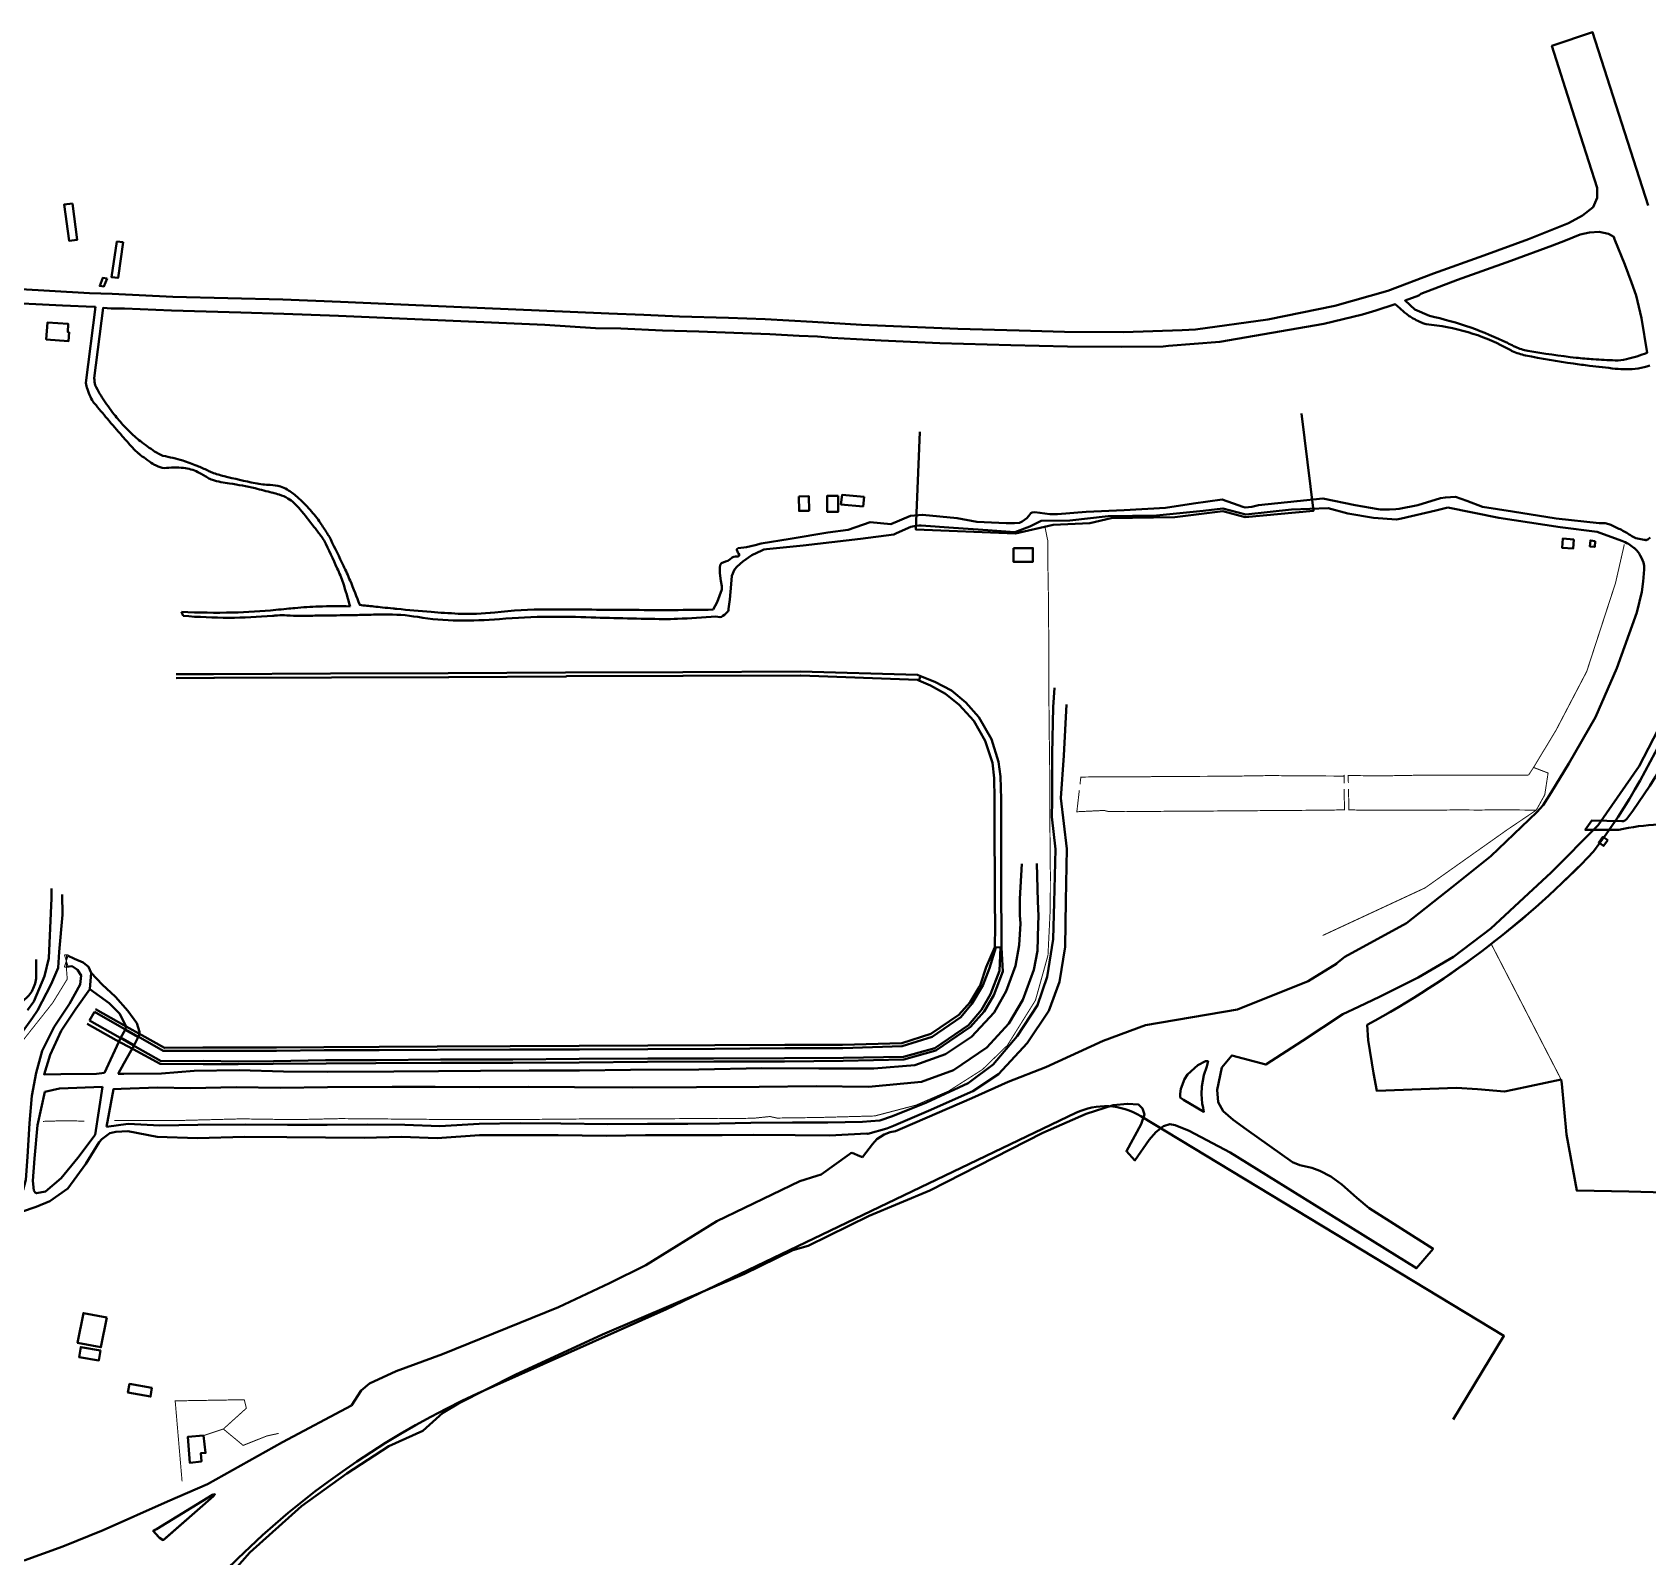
# Model space of a CAD drawing. Header units: metres. Extents: x 428 to 3974, y -4076 to 3914.
# Drawn here: x 1113.285 to 1114.001, y -3839.807 to -3839.132 of the extents above; entities that cross this region are included whole.
import ezdxf

# ---------------------------------------------------------------- set-up
doc = ezdxf.new("R2010")
doc.units = ezdxf.units.M
doc.header["$MEASUREMENT"] = 0
for name, pattern in [('CONTINOUS', [0]), ('DASHED', [0.75, 0.5, -0.25]), ('HIDDEN', [9.525, 6.35, -3.175])]:
    doc.linetypes.add(name, pattern=pattern)
for name, color, linetype, lineweight in [('C-BLDG', 253, 'Continuous', 5), ('C-FENC-AIRF-LEAS', 253, 'Continuous', 0), ('C-FENC-AIRF-SECU', 253, 'DASHED', 0), ('C-NTWK-WATR-AIRF', 253, 'HIDDEN', 0), ('C-ROAD-AIRF', 253, 'Continuous', 5), ('C-ROAD-LAND', 253, 'Continuous', 9)]:
    doc.layers.add(name, color=color, linetype=linetype, lineweight=lineweight)
doc.layers.add('C-HUME PIPE', color=253, linetype='Continuous')

msp = doc.modelspace()

# ---------------------------------------------------------------- linework, layer by layer
at = {"layer": 'C-BLDG', "lineweight": 40}
for points in [[(1113.30313, -3839.20766), (1113.2995, -3839.2081), (1113.30163, -3839.22417), (1113.30525, -3839.22372)], [(1113.32563, -3839.22482), (1113.32278, -3839.22453), (1113.32045, -3839.24033), (1113.3233, -3839.24062)], [(1113.31841, -3839.24091), (1113.31652, -3839.24065), (1113.31516, -3839.24415), (1113.31704, -3839.24441)], [(1113.30168, -3839.2647), (1113.301, -3839.26464), (1113.30123, -3839.26102), (1113.29205, -3839.26036), (1113.29151, -3839.26789), (1113.30136, -3839.26861)], [(1113.62479, -3839.33744), (1113.62494, -3839.34382), (1113.6294, -3839.34376), (1113.62931, -3839.33734)], [(1113.64232, -3839.33711), (1113.63741, -3839.33709), (1113.63739, -3839.34417), (1113.6423, -3839.34418)], [(1113.65384, -3839.33753), (1113.64405, -3839.33667), (1113.6435, -3839.34096), (1113.6533, -3839.34182)], [(1113.71984, -3839.36031), (1113.72849, -3839.36027), (1113.72852, -3839.36632), (1113.71987, -3839.36636)], [(1113.96814, -3839.35643), (1113.96327, -3839.35601), (1113.96292, -3839.36012), (1113.96778, -3839.36054)], [(1113.97754, -3839.35717), (1113.97544, -3839.35691), (1113.97526, -3839.35953), (1113.97736, -3839.35979)], [(1113.9831, -3839.48973), (1113.98099, -3839.48825), (1113.97911, -3839.49077), (1113.98122, -3839.49225)], [(1113.3183, -3839.70109), (1113.30793, -3839.69914), (1113.30536, -3839.71232), (1113.31573, -3839.71427)], [(1113.31557, -3839.71571), (1113.30676, -3839.71418), (1113.30605, -3839.71865), (1113.3148, -3839.72014)], [(1113.33826, -3839.73229), (1113.32838, -3839.73054), (1113.32766, -3839.73433), (1113.33768, -3839.73612)], [(1113.36109, -3839.75344), (1113.35415, -3839.754), (1113.35508, -3839.76547), (1113.36024, -3839.76484), (1113.35996, -3839.76123), (1113.36207, -3839.76107)]]:
    msp.add_lwpolyline(points, close=True, dxfattribs=at)
msp.add_lwpolyline([(1113.67848, -3839.30878), (1113.67667, -3839.35207), (1113.7208, -3839.35391), (1113.73755, -3839.34995), (1113.75371, -3839.34927), (1113.76318, -3839.34708), (1113.79134, -3839.34658), (1113.81267, -3839.3439), (1113.82254, -3839.3466), (1113.85285, -3839.34373), (1113.84746, -3839.30073)], dxfattribs=at)
msp.add_lwpolyline([(1113.2859, -3840.28384), (1113.26316, -3840.12253, -0.327325), (1113.48968, -3839.73151), (1113.56627, -3839.69748), (1113.74751, -3839.61052, -0.253154), (1113.77633, -3839.61191), (1113.93715, -3839.70928), (1113.91472, -3839.74633)], format="xyb", dxfattribs=at)
at = {"layer": 'C-FENC-AIRF-LEAS', "lineweight": 40}
msp.add_lwpolyline([(1114.03327, -3839.35726, -0.127384), (1113.97687, -3839.49469, -0.078541), (1113.87658, -3839.57147), (1113.87698, -3839.57831), (1113.8794, -3839.59283), (1113.88086, -3839.60074), (1113.91608, -3839.59931), (1113.92544, -3839.59991), (1113.93741, -3839.60094), (1113.94164, -3839.60017), (1113.96247, -3839.59569), (1113.96277, -3839.59762), (1113.96481, -3839.62009), (1113.9694, -3839.64488), (1113.99245, -3839.64531), (1114.01929, -3839.64606)], format="xyb", dxfattribs=at)
at = {"layer": 'C-FENC-AIRF-SECU', "lineweight": 40, "ltscale": 0.2, "const_width": 0.000433, "flags": 128}
for points in [[(1113.73385, -3839.35095), (1113.73513, -3839.35719), (1113.73514, -3839.36752), (1113.73536, -3839.38045), (1113.73549, -3839.39597), (1113.73562, -3839.40905), (1113.7356, -3839.42474), (1113.73569, -3839.44011), (1113.73591, -3839.45279)], [(1113.85685, -3839.5319), (1113.9022, -3839.51082), (1113.93849, -3839.48513), (1113.95149, -3839.47634), (1113.95523, -3839.46955), (1113.9567, -3839.45993), (1113.95026, -3839.45747), (1113.96021, -3839.44099), (1113.97381, -3839.41495), (1113.98655, -3839.37583), (1113.99046, -3839.35868)], [(1113.7361, -3839.49129), (1113.73591, -3839.45279)], [(1113.74938, -3839.46488), (1113.74975, -3839.46172), (1113.76514, -3839.46158), (1113.77826, -3839.46162), (1113.78487, -3839.46143), (1113.80081, -3839.46141), (1113.81421, -3839.46137), (1113.83376, -3839.46106), (1113.84898, -3839.46122), (1113.86605, -3839.46127), (1113.8664, -3839.46101), (1113.86634, -3839.46444)], [(1113.94794, -3839.46082), (1113.9224, -3839.46091), (1113.90157, -3839.46087), (1113.88351, -3839.46119), (1113.86816, -3839.46105), (1113.86823, -3839.46438)], [(1113.95026, -3839.45747), (1113.94805, -3839.46083)], [(1113.86634, -3839.46695), (1113.86653, -3839.47625), (1113.85625, -3839.47641), (1113.83598, -3839.47654), (1113.81947, -3839.47669), (1113.80238, -3839.4768), (1113.79165, -3839.47685), (1113.76946, -3839.47705), (1113.76171, -3839.47694), (1113.76, -3839.47651), (1113.74797, -3839.47709), (1113.74907, -3839.46753)], [(1113.95149, -3839.47634), (1113.93344, -3839.47626), (1113.92619, -3839.47633), (1113.91657, -3839.47628), (1113.90259, -3839.47639), (1113.89351, -3839.47645), (1113.8761, -3839.47639), (1113.86848, -3839.47626), (1113.86829, -3839.46707)], [(1113.3508, -3839.61383), (1113.37788, -3839.61312), (1113.40151, -3839.61346), (1113.42179, -3839.61301), (1113.44875, -3839.61322), (1113.47087, -3839.61342), (1113.49919, -3839.61343), (1113.52788, -3839.61317), (1113.54879, -3839.61314), (1113.56732, -3839.61305), (1113.58308, -3839.61297), (1113.58926, -3839.61303), (1113.60471, -3839.61285), (1113.61203, -3839.61208), (1113.61517, -3839.61276), (1113.63322, -3839.61252), (1113.65847, -3839.61183), (1113.67665, -3839.60707), (1113.69122, -3839.60077), (1113.70617, -3839.59125), (1113.71719, -3839.58057), (1113.72963, -3839.56062), (1113.73518, -3839.54071), (1113.73621, -3839.51988), (1113.73624, -3839.50421), (1113.7361, -3839.49129)], [(1113.29955, -3839.54051), (1113.30128, -3839.54052)], [(1113.96247, -3839.59569), (1113.93151, -3839.53565)], [(1113.30039, -3839.54588), (1113.30079, -3839.55123), (1113.2943, -3839.56179), (1113.28305, -3839.57599), (1113.2766, -3839.58429), (1113.2629, -3839.59147), (1113.25139, -3839.59741), (1113.24444, -3839.60101), (1113.224, -3839.60125), (1113.20866, -3839.60136), (1113.18812, -3839.60151), (1113.16683, -3839.60167), (1113.1461, -3839.60172), (1113.12279, -3839.60188), (1113.10425, -3839.60195), (1113.08321, -3839.60201), (1113.06198, -3839.60217), (1113.04359, -3839.60225), (1113.02029, -3839.60235), (1112.99953, -3839.60246), (1112.89308, -3839.60297), (1112.89332, -3839.72605), (1112.89334, -3839.73536), (1112.89351, -3839.75032), (1112.89354, -3839.76579), (1112.89371, -3839.77072), (1112.89386, -3839.78086), (1112.89397, -3839.79463), (1112.89382, -3839.80661)], [(1113.30126, -3839.54589), (1113.29952, -3839.54588)], [(1113.30838, -3839.61412), (1113.29931, -3839.61395), (1113.29005, -3839.61423)], [(1113.32172, -3839.61388), (1113.33456, -3839.6139), (1113.3508, -3839.61383)], [(1113.35165, -3839.77362), (1113.3486, -3839.73803), (1113.37918, -3839.73752), (1113.38013, -3839.74128), (1113.36994, -3839.75049), (1113.3787, -3839.75776), (1113.38921, -3839.75357), (1113.39441, -3839.75244)], [(1113.36109, -3839.75344), (1113.36994, -3839.75049)]]:
    msp.add_lwpolyline(points, dxfattribs=at)
msp.add_lwpolyline([(1113.87658, -3839.57147, 0.078541), (1113.97687, -3839.49469, 0.127384), (1114.03327, -3839.35726, 0.127384)], format="xyb", dxfattribs=at)
at = {"layer": 'C-FENC-AIRF-SECU', "linetype": 'CONTINOUS', "lineweight": 40, "ltscale": 0.2, "const_width": 0.000433, "flags": 128}
for points in [[(1113.30128, -3839.54052), (1113.29952, -3839.54588)], [(1113.29955, -3839.54051), (1113.30126, -3839.54589)], [(1113.30039, -3839.54588), (1113.30042, -3839.54051)]]:
    msp.add_lwpolyline(points, dxfattribs=at)
at = {"layer": 'C-HUME PIPE', "lineweight": 40}
msp.add_lwpolyline([(1113.32459, -3839.5771), (1113.32638, -3839.57373), (1113.33225, -3839.57696), (1113.33039, -3839.58052)], close=True, dxfattribs=at)
at = {"layer": 'C-NTWK-WATR-AIRF', "lineweight": 40}
for points in [[(1113.67873, -3839.41697), (1113.67745, -3839.41643), (1113.62555, -3839.41492), (1113.57348, -3839.41529), (1113.52145, -3839.41537), (1113.46949, -3839.41577), (1113.41741, -3839.41585), (1113.36555, -3839.41613), (1113.34899, -3839.41612)], [(1113.34901, -3839.41796), (1113.36575, -3839.41782), (1113.36598, -3839.41778), (1113.41785, -3839.41756), (1113.46966, -3839.41749), (1113.46983, -3839.41748), (1113.52162, -3839.41715), (1113.52175, -3839.41714), (1113.52192, -3839.41709), (1113.57348, -3839.41695), (1113.57367, -3839.41693), (1113.62556, -3839.41674), (1113.62576, -3839.4167), (1113.67733, -3839.41868), (1113.67805, -3839.41897)]]:
    msp.add_lwpolyline(points, dxfattribs=at)
at = {"layer": 'C-NTWK-WATR-AIRF', "lineweight": 40, "flags": 128}
msp.add_lwpolyline([(1113.7146, -3839.52761), (1113.71445, -3839.51658), (1113.71446, -3839.50377), (1113.71446, -3839.48995), (1113.71443, -3839.4764), (1113.71438, -3839.47145), (1113.71416, -3839.46149), (1113.71329, -3839.455), (1113.71016, -3839.44499), (1113.70456, -3839.43526), (1113.69887, -3839.42876), (1113.69238, -3839.42345), (1113.68509, -3839.41957), (1113.67873, -3839.41697), (1113.67805, -3839.41897), (1113.6832, -3839.42123), (1113.68982, -3839.42492), (1113.69578, -3839.42977), (1113.70228, -3839.43681), (1113.70734, -3839.44567), (1113.71056, -3839.45536), (1113.71135, -3839.46225), (1113.71147, -3839.47143), (1113.7115, -3839.47654), (1113.71157, -3839.49017), (1113.71162, -3839.50357), (1113.71169, -3839.51686), (1113.71177, -3839.52758), (1113.7117, -3839.53703), (1113.7146, -3839.53726)], close=True, dxfattribs=at)
for points in [[(1113.7146, -3839.53726), (1113.71523, -3839.54784), (1113.71122, -3839.55829), (1113.70686, -3839.5655), (1113.7009, -3839.57229), (1113.68548, -3839.58278), (1113.67141, -3839.58684), (1113.64449, -3839.58745), (1113.61844, -3839.58771), (1113.58717, -3839.58772), (1113.55786, -3839.58783), (1113.52756, -3839.58818), (1113.49811, -3839.58833), (1113.46621, -3839.58826), (1113.43742, -3839.58847), (1113.41545, -3839.58857), (1113.39195, -3839.58868), (1113.37645, -3839.58885), (1113.36099, -3839.5889), (1113.34192, -3839.58876), (1113.32995, -3839.5822), (1113.32251, -3839.57833), (1113.30967, -3839.57101)], [(1113.3129, -3839.56569), (1113.31072, -3839.56959), (1113.32313, -3839.57662), (1113.33092, -3839.5811), (1113.34239, -3839.58752), (1113.36118, -3839.58748), (1113.37668, -3839.58765), (1113.3921, -3839.58755), (1113.41522, -3839.58715), (1113.43767, -3839.58707), (1113.46618, -3839.58684), (1113.49815, -3839.58677), (1113.52753, -3839.58657), (1113.55796, -3839.58636), (1113.58703, -3839.58631), (1113.61852, -3839.58617), (1113.64455, -3839.58602), (1113.67122, -3839.58564), (1113.68503, -3839.58176), (1113.7, -3839.5716), (1113.70577, -3839.56476), (1113.70978, -3839.55783), (1113.71374, -3839.54754), (1113.71412, -3839.53725)], [(1113.71216, -3839.53715), (1113.70923, -3839.54635), (1113.70634, -3839.55402), (1113.70556, -3839.55529), (1113.70148, -3839.56217), (1113.69656, -3839.56812), (1113.68394, -3839.57676), (1113.67059, -3839.5809), (1113.64426, -3839.58175), (1113.61858, -3839.58187), (1113.58757, -3839.58203), (1113.55796, -3839.58219), (1113.52765, -3839.58234), (1113.49681, -3839.58239), (1113.46463, -3839.58258), (1113.43902, -3839.58266), (1113.41457, -3839.58272), (1113.3935, -3839.58299), (1113.37608, -3839.583), (1113.36096, -3839.58305), (1113.3433, -3839.58305), (1113.3333, -3839.57725), (1113.32594, -3839.57329), (1113.3129, -3839.56569)], [(1113.31328, -3839.56459), (1113.32686, -3839.57228), (1113.3339, -3839.576), (1113.34384, -3839.58159), (1113.36084, -3839.58155), (1113.37599, -3839.58158), (1113.39351, -3839.58146), (1113.41448, -3839.58137), (1113.43888, -3839.58121), (1113.4646, -3839.58113), (1113.49698, -3839.58098), (1113.52757, -3839.58077), (1113.55793, -3839.58068), (1113.58756, -3839.58048), (1113.61864, -3839.58039), (1113.64423, -3839.58029), (1113.67038, -3839.57957), (1113.68337, -3839.57551), (1113.69576, -3839.56698), (1113.70067, -3839.56137), (1113.7047, -3839.55483), (1113.70531, -3839.55362), (1113.70782, -3839.5459), (1113.7117, -3839.53703)]]:
    msp.add_lwpolyline(points, dxfattribs=at)
at = {"layer": 'C-NTWK-WATR-AIRF', "lineweight": 40}
msp.add_lwpolyline([(1113.28698, -3839.54258), (1113.287, -3839.54865, -0.4712), (1113.2714, -3839.56328, -15.125777)], format="xyb", dxfattribs=at)
at = {"layer": 'C-ROAD-AIRF', "lineweight": 40}
msp.add_lwpolyline([(1114.00564, -3839.48268, 0.036099), (1113.98798, -3839.48504), (1113.97315, -3839.48511), (1113.97612, -3839.48091), (1113.98941, -3839.48128, 0.243634), (1113.99157, -3839.48024, 0.075723), (1114.02517, -3839.41751, -0.324477)], format="xyb", dxfattribs=at)
for points in [[(1113.29389, -3839.5111), (1113.29387, -3839.51538), (1113.29266, -3839.54195), (1113.29071, -3839.54991), (1113.28594, -3839.56107), (1113.28326, -3839.56491)], [(1113.28059, -3839.57523), (1113.28545, -3839.56844), (1113.28756, -3839.5651), (1113.29374, -3839.55343), (1113.29677, -3839.54621), (1113.29719, -3839.53919), (1113.29863, -3839.5227), (1113.29859, -3839.51374)]]:
    msp.add_lwpolyline(points, dxfattribs=at)
at = {"layer": 'C-ROAD-LAND', "lineweight": 40}
for p, q in [((1113.29868, -3839.25282), (1113.2687, -3839.25138)), ((1113.31275, -3839.2534), (1113.29868, -3839.25282)), ((1113.30905, -3839.28717), (1113.31333, -3839.25351)), ((1113.31278, -3839.25346), (1113.31275, -3839.2534)), ((1113.31333, -3839.25351), (1113.31278, -3839.25346)), ((1113.7619, -3839.3462), (1113.7448, -3839.34813)), ((1113.78332, -3839.34591), (1113.7619, -3839.3462)), ((1113.80386, -3839.34378), (1113.78332, -3839.34591)), ((1113.81268, -3839.34271), (1113.80386, -3839.34378)), ((1113.8228, -3839.3454), (1113.81268, -3839.34271)), ((1113.84298, -3839.34314), (1113.8228, -3839.3454)), ((1113.85927, -3839.34255), (1113.84298, -3839.34314)), ((1113.86798, -3839.34503), (1113.85927, -3839.34255)), ((1113.87936, -3839.34695), (1113.86798, -3839.34503)), ((1113.88956, -3839.34764), (1113.87936, -3839.34695)), ((1113.89178, -3839.34717), (1113.88956, -3839.34764)), ((1113.90694, -3839.34367), (1113.89178, -3839.34717)), ((1113.91235, -3839.34235), (1113.90694, -3839.34367)), ((1113.93492, -3839.34695), (1113.91235, -3839.34235)), ((1113.96204, -3839.35097), (1113.93492, -3839.34695)), ((1113.66689, -3839.35433), (1113.6522, -3839.35617)), ((1113.66814, -3839.35376), (1113.66689, -3839.35433)), ((1113.67449, -3839.35091), (1113.66814, -3839.35376)), ((1113.67591, -3839.35056), (1113.67449, -3839.35091)), ((1113.67797, -3839.35027), (1113.67591, -3839.35056)), ((1113.67906, -3839.35029), (1113.67797, -3839.35027)), ((1113.69329, -3839.35128), (1113.67906, -3839.35029)), ((1113.70858, -3839.35242), (1113.69329, -3839.35128)), ((1113.72045, -3839.35319), (1113.70858, -3839.35242)), ((1113.72716, -3839.3507), (1113.72045, -3839.35319)), ((1113.73222, -3839.34823), (1113.72716, -3839.3507)), ((1113.7448, -3839.34813), (1113.73222, -3839.34823)), ((1113.97845, -3839.35308), (1113.96204, -3839.35097)), ((1113.9894, -3839.35713), (1113.97845, -3839.35308)), ((1113.60851, -3839.36139), (1113.60407, -3839.36343)), ((1113.6094, -3839.36097), (1113.60851, -3839.36139)), ((1113.61046, -3839.36078), (1113.6094, -3839.36097)), ((1113.62672, -3839.3591), (1113.61046, -3839.36078)), ((1113.6522, -3839.35617), (1113.62672, -3839.3591)), ((1113.59751, -3839.36844), (1113.59638, -3839.36974)), ((1113.60008, -3839.36622), (1113.59751, -3839.36844)), ((1113.60407, -3839.36343), (1113.60008, -3839.36622)), ((1113.59489, -3839.37624), (1113.59425, -3839.38306)), ((1113.59515, -3839.37255), (1113.59489, -3839.37624)), ((1113.59638, -3839.36974), (1113.59515, -3839.37255)), ((1113.99819, -3839.37969), (1113.99883, -3839.37517)), ((1113.99883, -3839.37517), (1113.99929, -3839.36982)), ((1113.99929, -3839.36982), (1113.99929, -3839.36982)), ((1113.59425, -3839.38306), (1113.59367, -3839.38718)), ((1113.99597, -3839.38888), (1113.99819, -3839.37969)), ((1113.35216, -3839.39033), (1113.35141, -3839.38855)), ((1113.58977, -3839.39089), (1113.58806, -3839.39061)), ((1113.59055, -3839.39079), (1113.58977, -3839.39089)), ((1113.5912, -3839.39037), (1113.59055, -3839.39079)), ((1113.59185, -3839.38991), (1113.5912, -3839.39037)), ((1113.59295, -3839.3889), (1113.59185, -3839.38991)), ((1113.59326, -3839.38859), (1113.59295, -3839.3889)), ((1113.59348, -3839.38821), (1113.59326, -3839.38859)), ((1113.59362, -3839.38779), (1113.59348, -3839.38821)), ((1113.59367, -3839.38718), (1113.59362, -3839.38779)), ((1113.9871, -3839.41353), (1113.99597, -3839.38888)), ((1113.97769, -3839.43521), (1113.9871, -3839.41353)), ((1113.96589, -3839.45578), (1113.97769, -3839.43521)), ((1113.95808, -3839.46863), (1113.96589, -3839.45578)), ((1113.95457, -3839.47413), (1113.95808, -3839.46863)), ((1113.95169, -3839.47724), (1113.95457, -3839.47413)), ((1113.93137, -3839.49675), (1113.95169, -3839.47724)), ((1113.9144, -3839.51037), (1113.93137, -3839.49675)), ((1113.89399, -3839.52649), (1113.9144, -3839.51037)), ((1113.86674, -3839.54132), (1113.89399, -3839.52649)), ((1113.85041, -3839.5522), (1113.86311, -3839.54424)), ((1113.86308, -3839.54419), (1113.86674, -3839.54132)), ((1113.86311, -3839.54424), (1113.86308, -3839.54419)), ((1113.81917, -3839.56468), (1113.85041, -3839.5522)), ((1113.77839, -3839.57168), (1113.81917, -3839.56468)), ((1113.75963, -3839.57859), (1113.77839, -3839.57168)), ((1113.73428, -3839.59024), (1113.75963, -3839.57859)), ((1113.71753, -3839.59672), (1113.73428, -3839.59024)), ((1113.70152, -3839.60394), (1113.71753, -3839.59672)), ((1113.67079, -3839.61717), (1113.70152, -3839.60394)), ((1113.66268, -3839.62005), (1113.66534, -3839.61905)), ((1113.66534, -3839.61905), (1113.6676, -3839.61858)), ((1113.6676, -3839.61858), (1113.67079, -3839.61717)), ((1113.65304, -3839.63015), (1113.65745, -3839.6244)), ((1113.65745, -3839.6244), (1113.65945, -3839.62218)), ((1113.65945, -3839.62218), (1113.66268, -3839.62005)), ((1113.63469, -3839.63776), (1113.64721, -3839.62871)), ((1113.64721, -3839.62871), (1113.64786, -3839.62834)), ((1113.64786, -3839.62834), (1113.64843, -3839.62822)), ((1113.64843, -3839.62822), (1113.65184, -3839.62963)), ((1113.65184, -3839.62963), (1113.65304, -3839.63015)), ((1113.58852, -3839.65844), (1113.62521, -3839.64074)), ((1113.62521, -3839.64074), (1113.63285, -3839.63839)), ((1113.63285, -3839.63839), (1113.63469, -3839.63776)), ((1113.55713, -3839.67785), (1113.58852, -3839.65844)), ((1113.54091, -3839.68583), (1113.55713, -3839.67785)), ((1113.51837, -3839.69654), (1113.54091, -3839.68583)), ((1113.46699, -3839.71735), (1113.51837, -3839.69654)), ((1113.44644, -3839.72483), (1113.46699, -3839.71735)), ((1113.43471, -3839.73029), (1113.44644, -3839.72483)), ((1113.42673, -3839.74005), (1113.43103, -3839.73344)), ((1113.43103, -3839.73344), (1113.43471, -3839.73029)), ((1113.3962, -3839.75635), (1113.42673, -3839.74005)), ((1113.36286, -3839.77489), (1113.3962, -3839.75635)), ((1113.34526, -3839.78265), (1113.36286, -3839.77489)), ((1113.31666, -3839.79528), (1113.34526, -3839.78265)), ((1113.29881, -3839.80246), (1113.31666, -3839.79528)), ((1113.28167, -3839.80868), (1113.29881, -3839.80246))]:
    msp.add_line(p, q, dxfattribs=at)
for points in [[(1113.27772, -3839.2455), (1113.3107, -3839.24737), (1113.32069, -3839.24766), (1113.3475, -3839.249), (1113.39624, -3839.25022), (1113.42176, -3839.25124), (1113.46868, -3839.25324), (1113.54064, -3839.25634), (1113.55611, -3839.25696), (1113.57202, -3839.25774), (1113.59367, -3839.25827), (1113.60987, -3839.25886), (1113.63083, -3839.26005), (1113.65255, -3839.26142), (1113.67029, -3839.26215), (1113.69532, -3839.26319), (1113.7224, -3839.26396), (1113.74245, -3839.26447), (1113.76869, -3839.26471), (1113.79458, -3839.26382), (1113.80054, -3839.26348), (1113.83262, -3839.25911), (1113.86229, -3839.253), (1113.88575, -3839.24637), (1113.90598, -3839.23869), (1113.92828, -3839.23067), (1113.94798, -3839.22344), (1113.96581, -3839.21636), (1113.97201, -3839.21292), (1113.97666, -3839.20933), (1113.97846, -3839.20514), (1113.97847, -3839.2008), (1113.96731, -3839.16615), (1113.95838, -3839.13785), (1113.97642, -3839.13184), (1114.00105, -3839.20858)], [(1113.35216, -3839.39033), (1113.35141, -3839.38855)], [(1114.00757, -3839.43662), (1113.99698, -3839.45687), (1113.97883, -3839.48302), (1113.95803, -3839.50395), (1113.94805, -3839.51334), (1113.93127, -3839.52876), (1113.91478, -3839.54131), (1113.89922, -3839.55043), (1113.88227, -3839.55893), (1113.87269, -3839.5635), (1113.86576, -3839.56679), (1113.84797, -3839.57855), (1113.83165, -3839.58911), (1113.81669, -3839.58502), (1113.81217, -3839.59044), (1113.81016, -3839.60031), (1113.81054, -3839.60571), (1113.81282, -3839.60965), (1113.81723, -3839.61353), (1113.82315, -3839.61789), (1113.84354, -3839.63237), (1113.84667, -3839.63368), (1113.85211, -3839.63481), (1113.85563, -3839.63612), (1113.86047, -3839.63862), (1113.86529, -3839.64213), (1113.87193, -3839.64806), (1113.87748, -3839.65271), (1113.90576, -3839.67063), (1113.89848, -3839.6793), (1113.86061, -3839.65581), (1113.81594, -3839.62804), (1113.79765, -3839.61841), (1113.79159, -3839.61584), (1113.78921, -3839.61545), (1113.78633, -3839.61642), (1113.78297, -3839.61908), (1113.77999, -3839.62247), (1113.7737, -3839.63151), (1113.76994, -3839.62744), (1113.77649, -3839.61547), (1113.77792, -3839.61122), (1113.777, -3839.60855), (1113.77532, -3839.60682), (1113.77037, -3839.60639), (1113.76411, -3839.60708), (1113.75212, -3839.61092), (1113.73291, -3839.61933), (1113.6829, -3839.64478), (1113.65592, -3839.65606), (1113.62896, -3839.66941), (1113.62214, -3839.67134), (1113.60084, -3839.6818), (1113.53781, -3839.70858), (1113.49926, -3839.72645), (1113.47416, -3839.73918), (1113.46709, -3839.7434), (1113.45822, -3839.75126), (1113.44317, -3839.75812), (1113.42456, -3839.77017), (1113.4045, -3839.78464), (1113.38173, -3839.80513), (1113.37491, -3839.81285)]]:
    msp.add_lwpolyline(points, dxfattribs=at)
msp.add_lwpolyline([(1113.99569, -3839.2484), (1113.99358, -3839.24262), (1113.99071, -3839.23469), (1113.98618, -3839.22354), (1113.98582, -3839.22247), (1113.98345, -3839.22105), (1113.97933, -3839.2202), (1113.975, -3839.22048), (1113.9709, -3839.22133), (1113.96439, -3839.224), (1113.95862, -3839.22632), (1113.94019, -3839.233), (1113.91654, -3839.24148), (1113.90028, -3839.24772), (1113.89944, -3839.24844), (1113.89337, -3839.25066), (1113.89764, -3839.25457), (1113.90416, -3839.25743, -0.02853), (1113.92241, -3839.26263, -0.030673), (1113.93869, -3839.26945, -0.004023), (1113.9414, -3839.27081, 0.013342), (1113.94222, -3839.27121, 0.061358), (1113.94771, -3839.27289, 0.016218), (1113.96915, -3839.27598, 0.010771), (1113.97673, -3839.27666, 0.008457), (1113.98642, -3839.27715, 0.066834), (1113.99136, -3839.27665, 0.034321), (1114.00057, -3839.27378), (1113.99805, -3839.25843)], format="xyb", close=True, dxfattribs=at)
msp.add_lwpolyline([(1114.00172, -3839.2795, -0.07824), (1113.99138, -3839.28108, -0.028792), (1113.98646, -3839.28084, -0.002978), (1113.97504, -3839.27953, -0.004761), (1113.96791, -3839.27861, -0.016012), (1113.94673, -3839.27496, -0.05567), (1113.94083, -3839.27305, -0.022289), (1113.94016, -3839.2727, 0.006287), (1113.9378, -3839.27141, 0.051465), (1113.92129, -3839.2647, 0.048324), (1113.90265, -3839.26117, -0.010144), (1113.9007, -3839.26043, -0.018135), (1113.89964, -3839.25996, -0.003162), (1113.89696, -3839.25862, -0.016339), (1113.89645, -3839.25835, -0.023519), (1113.89472, -3839.2572, -0.024198), (1113.89314, -3839.25594, -0.003691), (1113.89249, -3839.25535, 0.001768), (1113.89113, -3839.25412, 0.005621), (1113.89036, -3839.25344, 0.003166), (1113.88898, -3839.25227), (1113.88898, -3839.25227), (1113.88898, -3839.25227), (1113.88047, -3839.255), (1113.87452, -3839.25688), (1113.85739, -3839.26093), (1113.81127, -3839.26899), (1113.78858, -3839.2707), (1113.78615, -3839.27096), (1113.76787, -3839.27118), (1113.74385, -3839.27102), (1113.71877, -3839.27041), (1113.68731, -3839.26948), (1113.66134, -3839.26832), (1113.63946, -3839.2672), (1113.63315, -3839.26665), (1113.625, -3839.26629), (1113.61193, -3839.26553), (1113.596, -3839.26496), (1113.58049, -3839.26441), (1113.56445, -3839.26386), (1113.54603, -3839.26311), (1113.53476, -3839.2629), (1113.5123, -3839.26139), (1113.42091, -3839.25744), (1113.39676, -3839.25651), (1113.37766, -3839.25596), (1113.34699, -3839.25502), (1113.32609, -3839.25413), (1113.32021, -3839.25413), (1113.31673, -3839.25382), (1113.31274, -3839.285, 0.037751), (1113.31319, -3839.28816, 0.014177), (1113.31514, -3839.29184, 0.01779), (1113.31644, -3839.29397, 0.009971), (1113.31887, -3839.29747, 0.009365), (1113.32159, -3839.3011, 0.021605), (1113.32587, -3839.30612, 0.021446), (1113.3306, -3839.31078, 0.021179), (1113.33325, -3839.31299, 0.011478), (1113.33947, -3839.31751, 0.014992), (1113.34313, -3839.3194, -0.022139), (1113.35197, -3839.32158, -0.030013), (1113.3583, -3839.32385, -0.007973), (1113.36299, -3839.32596, 0.018757), (1113.365, -3839.32681, 0.029926), (1113.37025, -3839.32845, 0.011625), (1113.38406, -3839.33154, 0.039048), (1113.39069, -3839.33233, -0.057649), (1113.39518, -3839.33303, -0.070509), (1113.39823, -3839.33436, -0.043232), (1113.40257, -3839.33759, -0.029491), (1113.40838, -3839.34338, -0.032763), (1113.41293, -3839.34921, -0.006245), (1113.41587, -3839.35366, -0.01669), (1113.41689, -3839.35538, -0.012469), (1113.41747, -3839.35649, -0.00121), (1113.42313, -3839.36812, -0.013803), (1113.42608, -3839.37469, -0.00856), (1113.43037, -3839.38549, 0.001018), (1113.43657, -3839.38617, 0.001637), (1113.44042, -3839.38658, 0.000024), (1113.44519, -3839.38706, 0.000071), (1113.44679, -3839.38722, 0.005724), (1113.46192, -3839.38858, 0.007228), (1113.47393, -3839.38935, 0.040873), (1113.49015, -3839.38882, -0.028357), (1113.51347, -3839.38747, -0.002438), (1113.52891, -3839.38754, 0.001118), (1113.56257, -3839.38776, 0.003277), (1113.56909, -3839.38775, 0.001201), (1113.58687, -3839.38755), (1113.58868, -3839.38424), (1113.5907, -3839.37859), (1113.5908, -3839.37788), (1113.59066, -3839.37722), (1113.59022, -3839.37484), (1113.58989, -3839.37142), (1113.58987, -3839.36907), (1113.58999, -3839.36774), (1113.59061, -3839.36705), (1113.5923, -3839.36623), (1113.59344, -3839.3659), (1113.59446, -3839.3652), (1113.59511, -3839.36462), (1113.59541, -3839.36437), (1113.59559, -3839.36427), (1113.59607, -3839.36415), (1113.59679, -3839.36404), (1113.59801, -3839.36397), (1113.59848, -3839.36348), (1113.59808, -3839.36272), (1113.59782, -3839.36221), (1113.59734, -3839.36107), (1113.59733, -3839.36097), (1113.59735, -3839.36089), (1113.59758, -3839.36057), (1113.598, -3839.36034), (1113.60163, -3839.35988), (1113.60542, -3839.35897), (1113.6081, -3839.35821), (1113.62103, -3839.35615), (1113.6377, -3839.35342), (1113.64663, -3839.35218), (1113.65642, -3839.3488), (1113.66554, -3839.34969), (1113.67427, -3839.34605), (1113.67967, -3839.34555), (1113.69498, -3839.34711), (1113.70367, -3839.34873), (1113.7167, -3839.34926), (1113.72035, -3839.34925), (1113.72252, -3839.34906), (1113.72382, -3839.3485), (1113.72576, -3839.34702), (1113.72667, -3839.34598), (1113.72755, -3839.34489), (1113.72819, -3839.34459), (1113.72942, -3839.34442), (1113.73159, -3839.34463), (1113.73596, -3839.34526), (1113.7394, -3839.34529), (1113.75203, -3839.34431), (1113.76894, -3839.34347), (1113.7873, -3839.34247), (1113.79964, -3839.34057), (1113.81227, -3839.33883), (1113.81942, -3839.34123), (1113.82151, -3839.34197), (1113.82255, -3839.34231), (1113.82552, -3839.34203), (1113.82849, -3839.34135), (1113.8455, -3839.3395), (1113.85696, -3839.33836), (1113.87122, -3839.34124), (1113.88145, -3839.34306), (1113.88228, -3839.34319), (1113.88287, -3839.34327), (1113.88385, -3839.34324), (1113.88647, -3839.34318), (1113.88921, -3839.34306), (1113.89068, -3839.34289), (1113.89901, -3839.34123), (1113.90906, -3839.33826), (1113.91123, -3839.33783), (1113.91574, -3839.3376), (1113.92073, -3839.33941), (1113.9277, -3839.34201), (1113.94099, -3839.34413), (1113.96031, -3839.34719), (1113.97934, -3839.34927), (1113.98141, -3839.34923, -0.019215), (1113.9836, -3839.3497, -0.047006), (1113.98447, -3839.35001, -0.00395), (1113.98686, -3839.35114, -0.004088), (1113.98914, -3839.35228, -0.031017), (1113.99381, -3839.35501, 0.097339), (1113.99624, -3839.35603, 0.007294), (1113.99929, -3839.35663, 0.002874), (1113.99997, -3839.35675, 0.009914), (1114.00017, -3839.35677, 0.188015), (1114.00046, -3839.3567, 0.114864), (1114.00188, -3839.35566)], format="xyb", dxfattribs=at)
at = {"layer": 'C-ROAD-LAND', "lineweight": 40, "ltscale": 0.3, "flags": 128}
for points in [[(1113.73801, -3839.42221), (1113.73753, -3839.43079), (1113.73708, -3839.45138), (1113.7371, -3839.4722)], [(1113.2805, -3839.65423), (1113.28709, -3839.65215), (1113.29308, -3839.64953), (1113.30111, -3839.64394), (1113.30896, -3839.633), (1113.31493, -3839.62341), (1113.31618, -3839.62211), (1113.31963, -3839.6195), (1113.32236, -3839.61883), (1113.32761, -3839.61864), (1113.34065, -3839.62112), (1113.35854, -3839.6217), (1113.37932, -3839.62114), (1113.398, -3839.62119), (1113.41519, -3839.62141), (1113.43237, -3839.62156), (1113.44882, -3839.62114), (1113.46467, -3839.62173), (1113.48339, -3839.62041), (1113.50019, -3839.62027), (1113.51823, -3839.62029), (1113.53945, -3839.62065), (1113.55695, -3839.62029), (1113.57479, -3839.62037), (1113.59084, -3839.62036), (1113.60495, -3839.6202), (1113.62314, -3839.6203), (1113.63837, -3839.62049), (1113.65488, -3839.61965), (1113.6554, -3839.61981), (1113.66386, -3839.61733), (1113.66683, -3839.61626), (1113.6823, -3839.60962), (1113.70195, -3839.60085), (1113.7132, -3839.59337), (1113.72595, -3839.57956), (1113.73558, -3839.56521), (1113.7403, -3839.55247), (1113.74287, -3839.53695), (1113.74313, -3839.51651), (1113.7435, -3839.49355), (1113.74083, -3839.47102), (1113.74221, -3839.45215), (1113.74341, -3839.42955)], [(1113.7371, -3839.4722), (1113.73682, -3839.47937)], [(1113.73682, -3839.47937), (1113.73853, -3839.49367)], [(1113.73853, -3839.49367), (1113.73787, -3839.51723), (1113.73749, -3839.53358), (1113.73477, -3839.55016), (1113.73061, -3839.56279), (1113.72156, -3839.57656), (1113.71085, -3839.58904), (1113.69983, -3839.59737), (1113.68135, -3839.60581), (1113.66636, -3839.61194), (1113.66067, -3839.61382), (1113.65672, -3839.61419), (1113.65308, -3839.61438)], [(1113.72355, -3839.5002), (1113.72272, -3839.51571), (1113.72275, -3839.52286), (1113.72302, -3839.52662), (1113.72244, -3839.53621), (1113.7208, -3839.54538), (1113.71671, -3839.55655), (1113.7113, -3839.56606), (1113.70136, -3839.57673), (1113.68984, -3839.58441), (1113.67617, -3839.5893), (1113.65812, -3839.59075), (1113.63367, -3839.59085), (1113.60841, -3839.59063), (1113.5805, -3839.59119), (1113.55033, -3839.59136), (1113.52773, -3839.59173), (1113.50542, -3839.5917), (1113.48387, -3839.59182), (1113.46527, -3839.59197), (1113.44541, -3839.5921), (1113.41596, -3839.59232), (1113.39654, -3839.59217), (1113.37701, -3839.59157), (1113.35704, -3839.59184), (1113.3426, -3839.59305), (1113.32583, -3839.59321), (1113.32333, -3839.59321)], [(1113.32467, -3839.59985), (1113.34081, -3839.59927), (1113.35534, -3839.59957), (1113.37563, -3839.59914), (1113.3953, -3839.59941), (1113.41602, -3839.59912), (1113.4447, -3839.59889), (1113.46381, -3839.59895), (1113.48348, -3839.59907), (1113.50489, -3839.59888), (1113.52549, -3839.59902), (1113.55104, -3839.59925), (1113.57949, -3839.59913), (1113.60724, -3839.59898), (1113.63245, -3839.59867), (1113.6557, -3839.59891), (1113.67913, -3839.59671), (1113.69328, -3839.59156), (1113.70804, -3839.58146), (1113.71781, -3839.57082), (1113.72409, -3839.56034), (1113.72898, -3839.54711), (1113.73052, -3839.53865), (1113.73088, -3839.527), (1113.73099, -3839.52333), (1113.73063, -3839.51667), (1113.73021, -3839.49994)], [(1113.29321, -3839.58479), (1113.29811, -3839.57408), (1113.30462, -3839.5644), (1113.31083, -3839.55564), (1113.31135, -3839.54843), (1113.31025, -3839.54582), (1113.30789, -3839.54393), (1113.30405, -3839.54227), (1113.30089, -3839.54072)], [(1113.30047, -3839.54584), (1113.30295, -3839.54547), (1113.30536, -3839.54716), (1113.30692, -3839.54956), (1113.30657, -3839.55367), (1113.30181, -3839.56214), (1113.29506, -3839.57236), (1113.28964, -3839.58298), (1113.28704, -3839.59273), (1113.2851, -3839.60299), (1113.2841, -3839.61509), (1113.28313, -3839.63001), (1113.2824, -3839.64007), (1113.28134, -3839.64451), (1113.27884, -3839.64764), (1113.27323, -3839.65018), (1113.26205, -3839.65127), (1113.2461, -3839.6499)], [(1113.31135, -3839.54843), (1113.31626, -3839.55364), (1113.32216, -3839.55914), (1113.32763, -3839.5653), (1113.33159, -3839.5708), (1113.33284, -3839.57452), (1113.3327, -3839.57595), (1113.33225, -3839.57696), (1113.33039, -3839.58052), (1113.32588, -3839.5886), (1113.32333, -3839.59321)], [(1113.31724, -3839.59268), (1113.32459, -3839.5771), (1113.32638, -3839.57373), (1113.32686, -3839.57228), (1113.324, -3839.56642), (1113.3193, -3839.56187), (1113.31083, -3839.55564)], [(1113.29321, -3839.58479), (1113.29055, -3839.5934), (1113.2979, -3839.59339)], [(1113.31724, -3839.59268), (1113.31373, -3839.59323), (1113.2979, -3839.59339)], [(1113.28555, -3839.64054), (1113.28624, -3839.63066), (1113.28758, -3839.61587), (1113.29086, -3839.60111)], [(1113.29735, -3839.59967), (1113.29086, -3839.60111)], [(1113.29735, -3839.59967), (1113.31648, -3839.59898)], [(1113.31321, -3839.62014), (1113.31648, -3839.59898)], [(1113.31818, -3839.6166), (1113.32127, -3839.6), (1113.32467, -3839.59985)], [(1113.65308, -3839.61438), (1113.63768, -3839.61475), (1113.62204, -3839.61477), (1113.60351, -3839.61483), (1113.58975, -3839.61512), (1113.57574, -3839.61531), (1113.55779, -3839.61534), (1113.54027, -3839.61545), (1113.51937, -3839.61517), (1113.50138, -3839.61502), (1113.48324, -3839.61533), (1113.46575, -3839.61633), (1113.45035, -3839.61579), (1113.43379, -3839.61561), (1113.41591, -3839.61577), (1113.39829, -3839.61573), (1113.37966, -3839.61566), (1113.35863, -3839.61576), (1113.34173, -3839.61599), (1113.32778, -3839.61531), (1113.31818, -3839.6166)], [(1113.31321, -3839.62014), (1113.30545, -3839.63037), (1113.29807, -3839.63937), (1113.29122, -3839.64522)], [(1113.29122, -3839.64522), (1113.28723, -3839.64606), (1113.28659, -3839.6458), (1113.286, -3839.64479), (1113.28555, -3839.64054)]]:
    msp.add_lwpolyline(points, dxfattribs=at)
at = {"layer": 'C-ROAD-LAND', "lineweight": 40}
for points in [[(1113.79408, -3839.59983), (1113.79559, -3839.59549), (1113.79704, -3839.59345), (1113.8016, -3839.58932), (1113.80497, -3839.58762), (1113.80609, -3839.58762), (1113.80552, -3839.58988), (1113.80417, -3839.59383), (1113.80338, -3839.59881), (1113.80322, -3839.60217), (1113.80328, -3839.60424), (1113.80351, -3839.60627), (1113.80393, -3839.60829), (1113.80428, -3839.61), (1113.79515, -3839.60463), (1113.79378, -3839.60359), (1113.79372, -3839.60204)], [(1113.34329, -3839.79976), (1113.34161, -3839.79869), (1113.33883, -3839.79566), (1113.34027, -3839.79481), (1113.36507, -3839.77966), (1113.36617, -3839.77937), (1113.36552, -3839.78018)], [(1113.36552, -3839.78018), (1113.3657, -3839.77995), (1113.36574, -3839.77982), (1113.36571, -3839.77971), (1113.36565, -3839.77963), (1113.36541, -3839.77957), (1113.36507, -3839.77966), (1113.34027, -3839.79481), (1113.33934, -3839.79536), (1113.33922, -3839.79573), (1113.33946, -3839.79635), (1113.34161, -3839.79869), (1113.34289, -3839.79951), (1113.34335, -3839.79955), (1113.34383, -3839.79929)]]:
    msp.add_lwpolyline(points, close=True, dxfattribs=at)
for centre, radius, start, end in [((1113.3421, -3839.28042), 0.03374, 191.54946, 196.35431), ((1113.32371, -3839.28581), 0.01457, 196.35431, 203.66956), ((1113.42699, -3839.24054), 0.12734, 203.66956, 205.24375), ((1113.31402, -3839.2938), 0.00244, 205.24375, 216.626), ((1113.32913, -3839.28257), 0.02127, 216.626, 219.94126), ((1114.14545, -3838.59903), 1.08597, 219.94126, 220.40516), ((1114.10785, -3838.63104), 1.0366, 220.40516, 220.97163), ((1113.6662, -3839.01457), 0.45166, 220.97163, 221.82979), ((1113.34698, -3839.30028), 0.02326, 221.82979, 231.48772), ((1113.38906, -3839.2474), 0.09083, 231.48772, 236.37044), ((1113.34294, -3839.31675), 0.00755, 236.37044, 248.61971), ((1113.35465, -3839.28683), 0.03968, 248.61971, 253.95603), ((1113.34857, -3839.35799), 0.03339, 83.59069, 98.40816), ((1113.35007, -3839.34463), 0.01994, 64.37866, 83.59069), ((1113.34403, -3839.35722), 0.03391, 56.03634, 64.37866), ((1113.36723, -3839.32278), 0.00763, 236.03634, 253.68095), ((1113.37957, -3839.28061), 0.05156, 253.68095, 262.33157), ((1113.35762, -3839.44369), 0.11299, 76.49061, 82.33157), ((1113.29103, -3839.72086), 0.39804, 75.3528, 76.49061), ((1113.37604, -3839.39557), 0.06183, 72.4656, 75.3528), ((1113.38836, -3839.35659), 0.02095, 60.90795, 72.4656), ((1113.3923, -3839.34951), 0.01285, 46.13592, 60.90795), ((1113.37488, -3839.36763), 0.03798, 39.98501, 46.13592), ((1113.23718, -3839.48312), 0.2177, 37.41684, 39.98501), ((1113.0721, -3839.6094), 0.42554, 36.7359, 37.41684), ((1113.37277, -3839.385), 0.05037, 33.94283, 36.7359), ((1112.70545, -3839.69779), 0.7868, 24.67619, 25.67665), ((1113.98288, -3839.3759), 0.01986, 61.71523, 70.83029), ((1113.97321, -3839.38669), 0.03412, 51.0881, 56.00039), ((1113.98493, -3839.37217), 0.01545, 45.07752, 51.0881), ((1113.99064, -3839.36644), 0.00737, 30.65417, 45.07752), ((1113.36122, -3839.3965), 0.06513, 18.59287, 24.67619), ((1113.97131, -3839.3779), 0.02984, 22.16172, 30.65417), ((1113.98364, -3839.3699), 0.01565, 0.26778, 11.99883), ((1113.27114, -3839.42681), 0.16017, 14.71468, 18.59287), ((1113.36701, -3839.04362), 0.34529, 267.41168, 271.1785), ((1113.3722, -3839.14568), 0.24546, 265.31704, 270.05321), ((1113.37222, -3839.16932), 0.22183, 270.05321, 275.03535), ((1113.36904, -3839.14258), 0.24631, 271.1785, 275.63865), ((1113.35741, -3839.00124), 0.39056, 275.03535, 275.35754), ((1113.20568, -3837.488), 1.90893, 275.63865, 275.78101), ((1113.39567, -3839.4251), 0.03505, 86.20633, 92.93605), ((1113.51187, -3840.51233), 1.13086, 95.59618, 95.78101), ((1113.4033, -3839.3101), 0.0802, 266.20633, 270.51654), ((1113.41693, -3839.54331), 0.1572, 91.72893, 95.59618), ((1113.38778, -3837.58975), 1.80062, 270.51654, 270.75009), ((1113.32784, -3833.01149), 6.37927, 270.750089, 270.874289), ((1113.42029, -3839.65481), 0.26875, 88.77149, 91.72893), ((1113.41301, -3838.59325), 0.79686, 270.87429, 271.36239), ((1113.46583, -3840.81375), 1.42427, 90.99725, 91.36239), ((1113.44247, -3839.47216), 0.08247, 80.48896, 90.99725), ((1113.47524, -3839.27658), 0.11583, 260.48896, 269.35211), ((1113.51594, -3839.66824), 0.27752, 90.30096, 94.88519), ((1113.51687, -3839.84557), 0.45485, 87.98601, 90.30096), ((1113.58183, -3837.99858), 1.39327, 267.98601, 269.30855), ((1113.53258, -3838.61996), 0.77264, 272.85491, 274.11726), ((1113.47608, -3839.20187), 0.19055, 269.35211, 274.88519), ((1113.56619, -3839.29393), 0.09783, 269.30855, 272.85491)]:
    msp.add_arc(centre, radius, start, end, dxfattribs=at)

doc.saveas('drawing.dxf')
